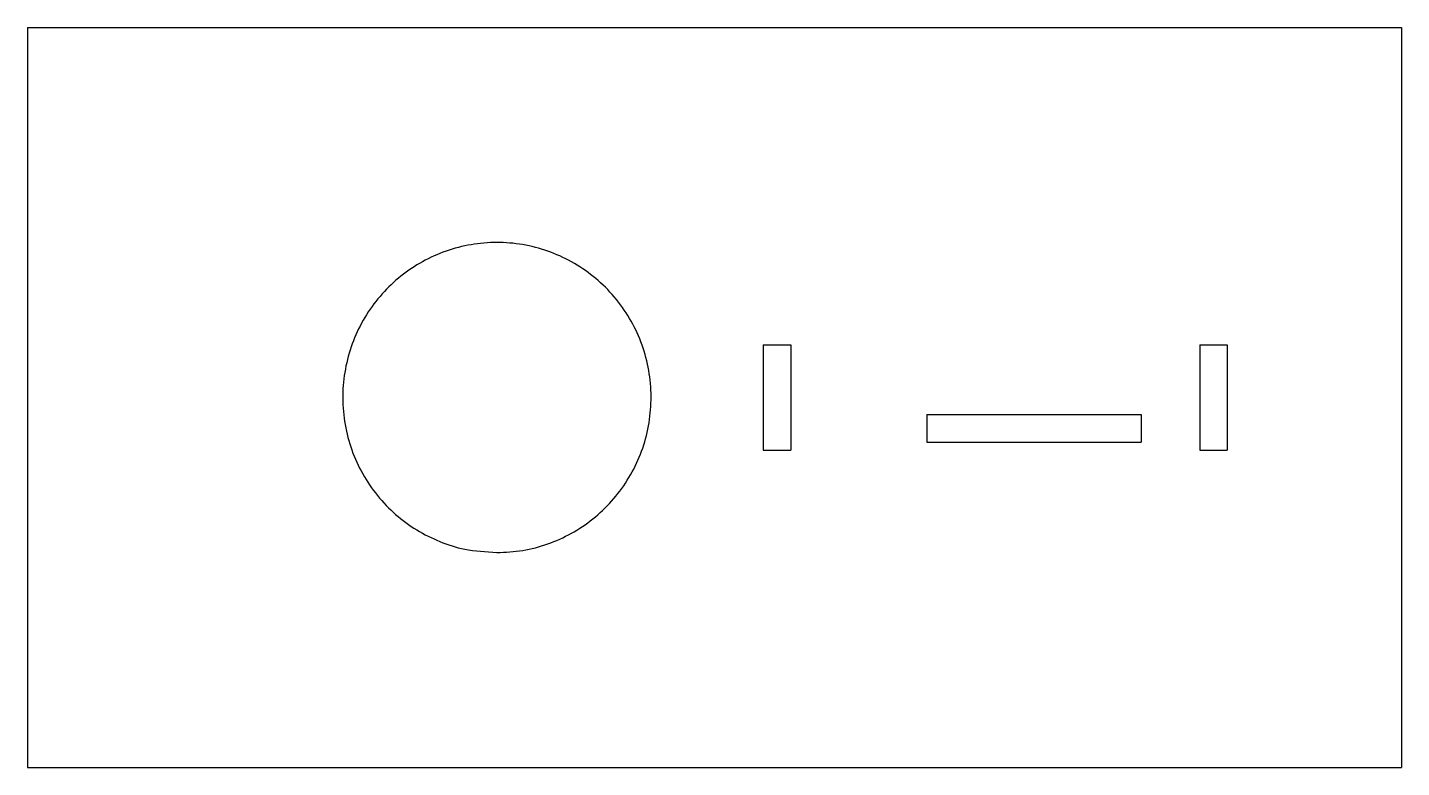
# Model space of a CAD drawing. Extents: x 11 to 171, y 180 to 266.
import ezdxf

# ---------------------------------------------------------------- set-up
doc = ezdxf.new("R2010")
doc.units = 0
doc.layers.add('VISIBLE', color=7, linetype='CONTINUOUS')

msp = doc.modelspace()

# ---------------------------------------------------------------- linework, layer by layer
at = {"layer": 'VISIBLE', "color": 7}
for points in [[(10.615307, 266.245582), (10.615307, 179.845577)], [(10.615307, 266.245582), (171.015308, 266.245582)], [(171.015308, 266.245582), (171.015308, 179.845577)], [(96.515306, 229.195578), (99.715307, 229.195578)], [(96.515306, 229.195578), (96.515306, 216.895578)], [(99.715307, 229.195578), (99.715307, 216.895578)], [(147.465307, 229.195578), (147.465307, 216.895578)], [(147.465307, 229.195578), (150.665307, 229.195578)], [(150.665307, 229.195578), (150.665307, 216.895578)], [(115.615307, 221.045568), (140.615308, 221.045568), (140.615308, 217.845565)], [(115.615307, 221.045568), (115.615307, 217.845565), (140.615308, 217.845565)], [(96.515306, 216.895578), (99.715307, 216.895578)], [(147.465307, 216.895578), (150.665307, 216.895578)], [(10.615307, 179.845577), (171.015308, 179.845577)]]:
    msp.add_lwpolyline(points, dxfattribs=at)
for points in [[(61.28439, 240.66249), (60.304651, 240.430239), (59.345584, 240.113506), (58.419034, 239.720441)], [(64.271544, 241.107149), (63.265807, 241.042644), (62.26475, 240.894874), (61.28439, 240.66249)], [(67.291006, 241.047036), (66.287687, 241.152896), (65.277275, 241.171678), (64.271544, 241.107149)], [(70.26928, 240.473128), (69.294835, 240.747342), (68.29648, 240.940938), (67.291006, 241.047036)], [(58.419034, 239.720441), (57.492477, 239.327376), (56.598442, 238.857953), (55.750198, 238.314975)], [(73.109468, 239.408656), (72.19428, 239.844002), (71.243735, 240.198888), (70.26928, 240.473128)], [(75.741668, 237.868543), (74.909288, 238.454648), (74.027152, 238.97212), (73.109468, 239.408656)], [(55.750198, 238.314975), (54.900986, 237.771388), (54.097674, 237.154033), (53.350792, 236.475803)], [(78.078507, 235.90896), (77.356687, 236.627674), (76.574055, 237.282438), (75.741668, 237.868543)], [(53.350792, 236.475803), (52.603903, 235.79757), (51.913446, 235.058457), (51.28968, 234.264019)], [(80.056622, 233.571072), (79.464093, 234.404327), (78.801833, 235.188738), (78.078507, 235.90896)], [(51.28968, 234.264019), (50.664406, 233.467649), (50.106143, 232.615688), (49.621792, 231.724918)], [(81.615423, 230.934925), (81.171957, 231.855781), (80.649159, 232.737823), (80.056622, 233.571072)], [(49.621792, 231.724918), (49.137435, 230.834146), (48.726992, 229.904559), (48.398023, 228.944333)], [(82.70607, 228.069723), (82.423405, 229.053473), (82.059124, 230.01362), (81.615423, 230.934925)], [(48.398023, 228.944333), (48.068185, 227.981593), (47.820255, 226.988056), (47.655567, 225.981952)], [(83.303189, 225.062604), (83.189794, 226.078551), (82.98874, 227.085952), (82.70607, 228.069723)], [(47.655567, 225.981952), (47.490877, 224.975821), (47.409428, 223.957149), (47.41563, 222.937339)], [(83.383766, 222.005473), (83.442262, 223.02473), (83.416447, 224.047927), (83.303189, 225.062604)], [(47.41563, 222.937339), (47.421848, 221.915756), (47.516002, 220.893035), (47.693617, 219.885423)], [(82.954783, 218.977502), (83.182457, 219.97091), (83.325269, 220.986222), (83.383766, 222.005473)], [(47.693617, 219.885423), (47.871232, 218.877836), (48.132302, 217.885384), (48.476519, 216.922619)], [(82.026794, 216.079286), (82.416108, 217.017445), (82.72767, 217.986558), (82.954783, 218.977502)], [(48.476519, 216.922619), (48.820753, 215.9598), (49.248142, 215.026667), (49.749792, 214.134889)], [(80.630898, 213.375188), (81.170425, 214.233923), (81.637484, 215.141123), (82.026794, 216.079286)], [(49.749792, 214.134889), (50.251434, 213.243108), (50.827334, 212.392714), (51.471446, 211.599519)], [(78.809771, 210.956952), (79.482572, 211.710433), (80.09278, 212.518708), (80.630898, 213.375188)], [(51.471446, 211.599519), (52.114484, 210.807621), (52.825512, 210.072768), (53.591545, 209.400673)], [(76.612901, 208.874232), (77.401587, 209.504734), (78.136975, 210.203472), (78.809771, 210.956952)], [(53.591545, 209.400673), (54.357569, 208.728579), (55.1786, 208.11927), (56.050138, 207.58833)], [(74.102852, 207.195318), (74.984295, 207.682813), (75.825181, 208.244497), (76.612901, 208.874232)], [(56.050138, 207.58833), (56.919373, 207.058793), (57.838851, 206.607202), (58.766628, 206.227578)], [(71.348645, 205.957174), (72.299433, 206.294597), (73.221421, 206.70785), (74.102852, 207.195318)], [(58.766628, 206.227578), (59.694397, 205.847928), (60.630464, 205.540244), (61.672642, 205.341145)], [(61.672642, 205.341145), (62.83257, 205.119583), (64.123938, 205.032588), (65.415308, 204.945563)], [(68.424454, 205.202133), (69.418147, 205.358104), (70.397799, 205.619724), (71.348645, 205.957174)], [(65.415308, 204.945563), (66.423037, 204.99589), (67.430766, 205.046187), (68.424454, 205.202133)]]:
    msp.add_open_spline(points, degree=3, dxfattribs=at)

doc.saveas('drawing.dxf')
